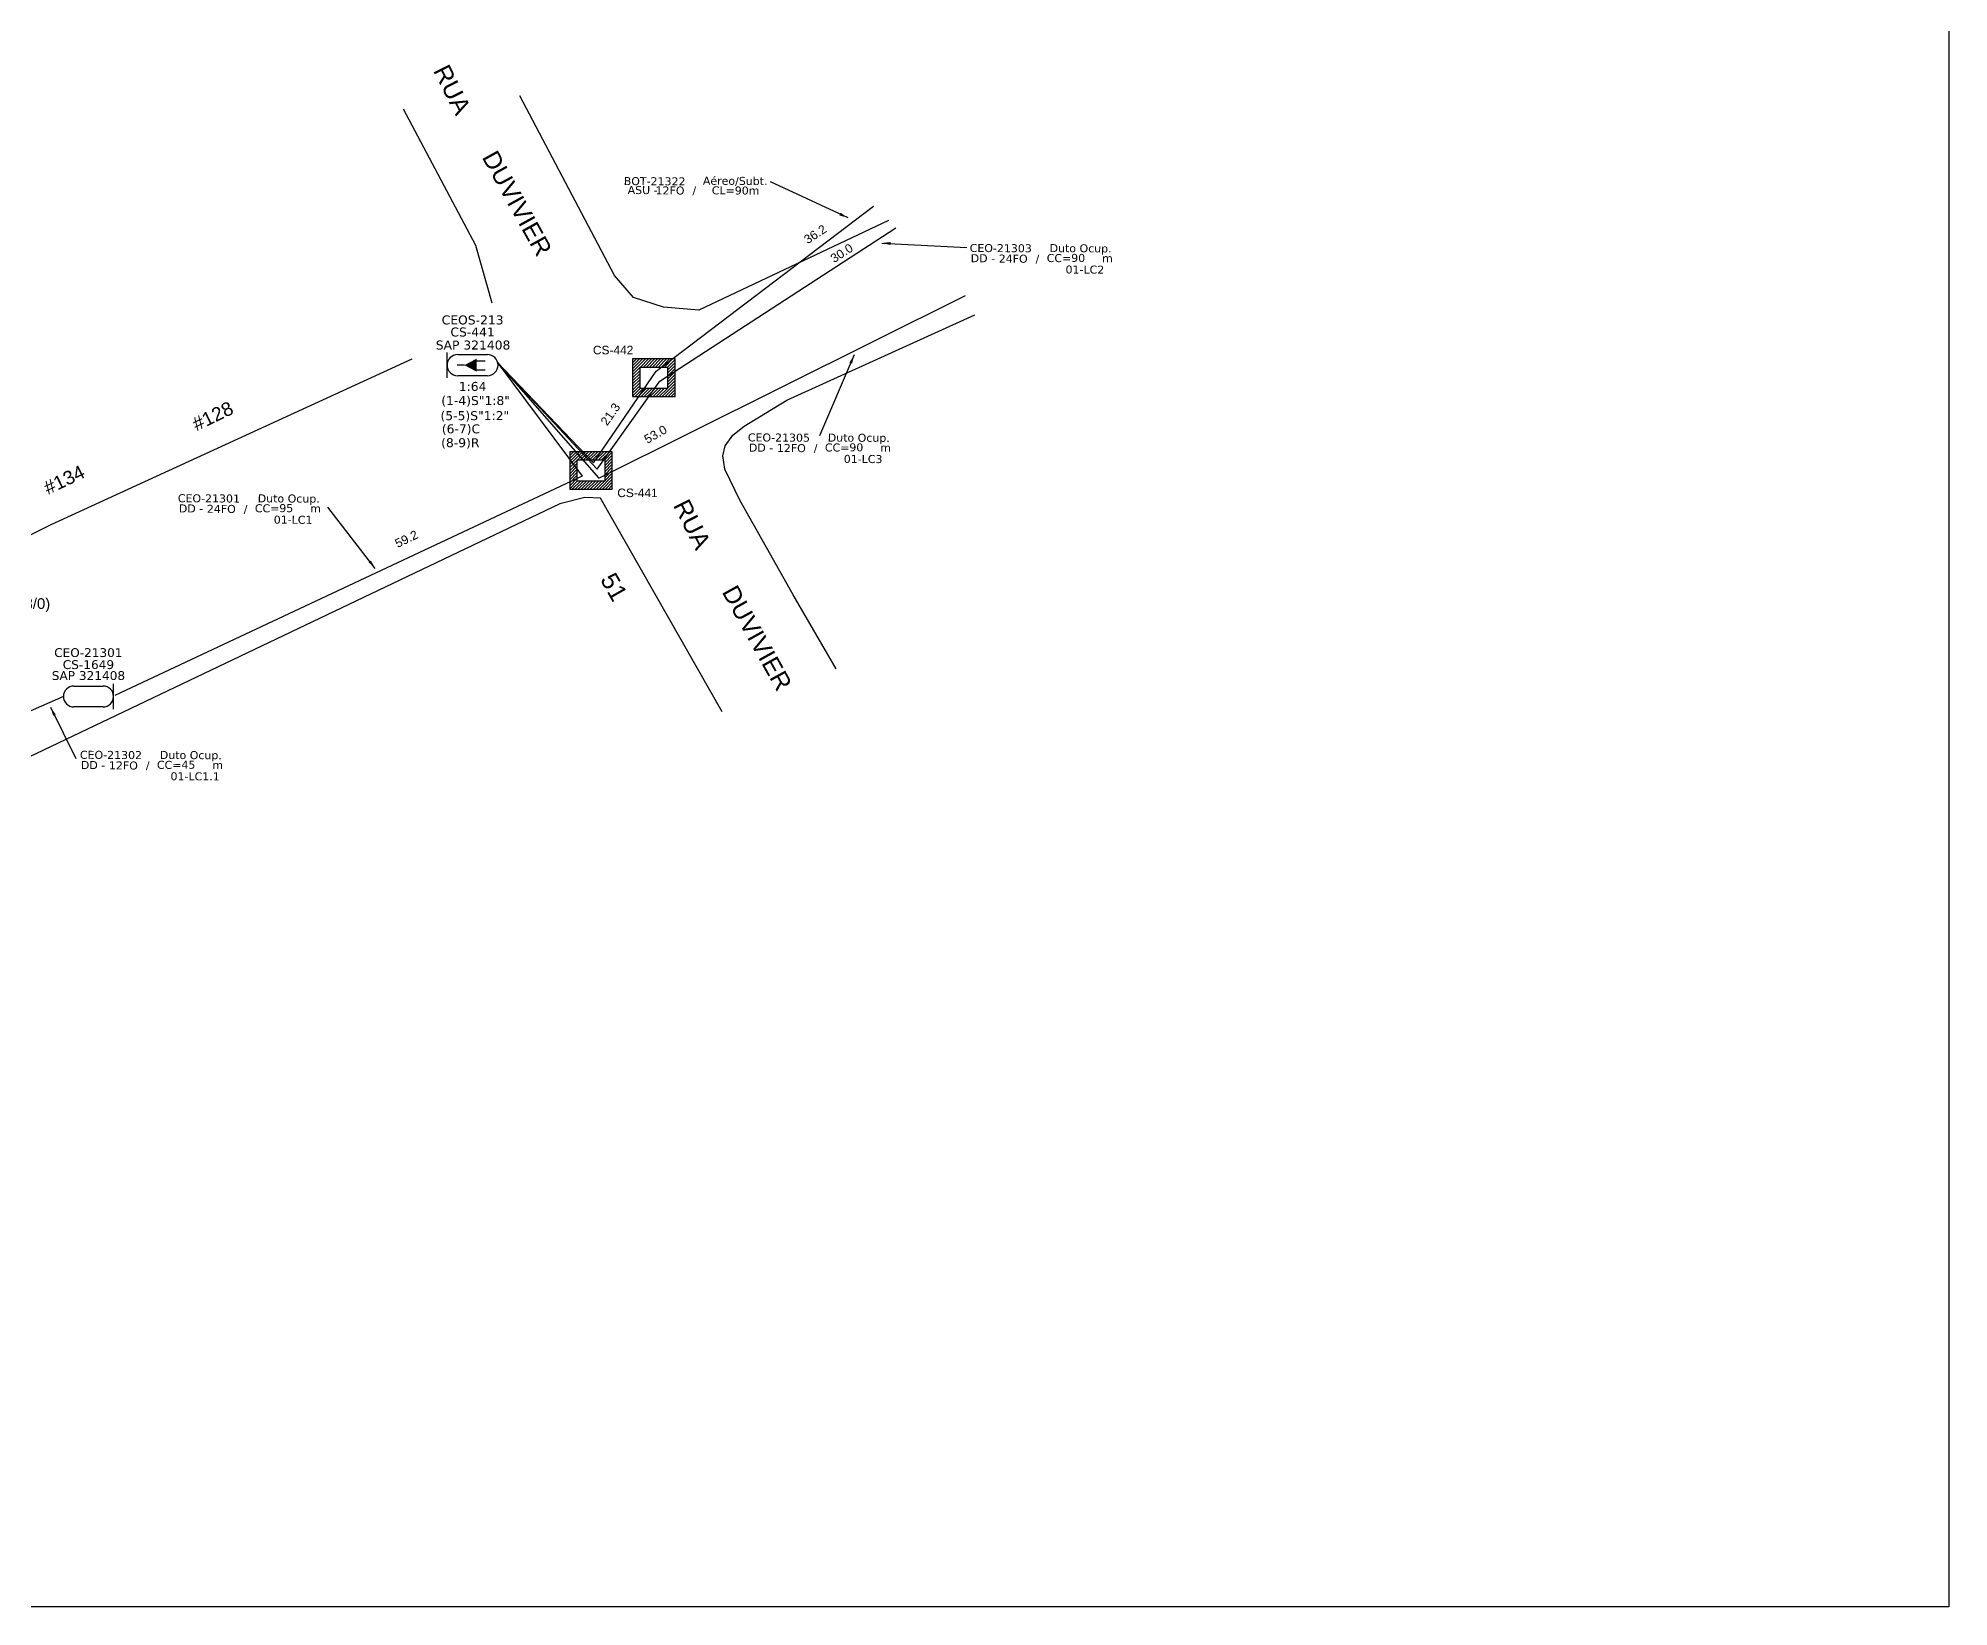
# Model space of a CAD drawing. Extents: x -4 to 837, y 1 to 595.
# Drawn here: x 405 to 837.2, y 1.3 to 356.2 of the extents above; entities that cross this region are included whole.
import ezdxf
from ezdxf.enums import TextEntityAlignment as Align

# ---------------------------------------------------------------- set-up
doc = ezdxf.new("R2010")
doc.units = 0
for name, color, linetype in [('10.1-Caixas Subterrâneas', 5, 'Continuous'), ('20.4-CEOS', 1, 'Continuous'), ('20.5-CEO', 1, 'Continuous'), ('CAP a instalar', 1, 'Continuous'), ('FOLHAS', 7, 'Continuous'), ('label_cabos', 7, 'Continuous'), ('Legenda', 1, 'Continuous'), ('MUB', 252, 'Continuous')]:
    doc.layers.add(name, color=color, linetype=linetype)
doc.layers.add("20.0-LEGENDA DOS CDO'S", color=1, linetype='Continuous', lineweight=0)
doc.layers.add('EXTRA', color=50, linetype='Continuous', plot=False)
doc.styles.add('ARIAL', font='arial.ttf')
doc.styles.add('ROMANS', font='arial.ttf')
doc.styles.add('siredit', font='verdana.ttf')
doc.styles.add('TELEMAR-RJ', font='arial.ttf')
doc.linetypes.add('FENCELINE1', pattern='A,0.25,-0.1,[133,ltypeshp.shx,S=0.1,R=0,X=-0.1,Y=0],-0.1,1', length=1.45)
doc.dimstyles.new('CC', dxfattribs={"dimtxt": 0.8, "dimasz": 2, "dimexe": 0.18, "dimexo": 0.0625, "dimgap": 0.09, "dimtad": 0, "dimdec": 0, "dimrnd": 1, "dimzin": 0, "dimdsep": 46, "dimtxsty": 'siredit', "dimblk": 'NONE', "dimcen": 0, "dimse1": 1, "dimse2": 1, "dimsd1": 1, "dimsd2": 1, "dimclrt": 7, "dimadec": 0, "dimazin": 0, "dimtfac": 1, "dimtdec": 0, "dimtofl": 0, "dimtmove": 0, "dimatfit": 3, "dimfxl": 0, "dimtolj": 1, "dimtzin": 0, "dimarcsym": 0})

# ---------------------------------------------------------------- blocks, each defined once
blk = doc.blocks.new('*X20')
at = {"color": 0, "linetype": 'Continuous'}
for p, q in [((-1.25, 0.34099), (-0.49099, 1.1)), ((-1.25, 0.517767), (-0.667767, 1.1)), ((-1.25, 0.694544), (-0.844544, 1.1)), ((-1.25, 0.87132), (-1.02132, 1.1)), ((-1.25, 1.048097), (-1.198097, 1.1)), ((-1.25, 0.164214), (-0.8035, 0.610714)), ((-1.25, -0.012563), (-0.8035, 0.433937)), ((-1.25, -0.18934), (-0.8035, 0.25716)), ((-1.25, -0.366117), (-0.8035, 0.080383)), ((-0.789214, 0.625), (-0.314214, 1.1)), ((-0.612437, 0.625), (-0.137437, 1.1)), ((-0.43566, 0.625), (0.03934, 1.1)), ((-0.258883, 0.625), (0.216117, 1.1)), ((-0.082107, 0.625), (0.392893, 1.1)), ((0.09467, 0.625), (0.56967, 1.1)), ((0.271447, 0.625), (0.746447, 1.1)), ((0.448223, 0.625), (0.923223, 1.1)), ((0.625, 0.625), (1.1, 1.1)), ((0.801777, 0.625), (1.25, 1.073223)), ((0.8035, 0.449947), (1.25, 0.896447)), ((0.8035, 0.27317), (1.25, 0.71967)), ((0.8035, 0.096393), (1.25, 0.542893)), ((0.8035, -0.080383), (1.25, 0.366117)), ((0.8035, -0.25716), (1.25, 0.18934)), ((0.8035, -0.433937), (1.25, 0.012563)), ((-1.25, -0.542893), (-0.8035, -0.096393)), ((-1.25, -0.71967), (-0.8035, -0.27317)), ((-1.25, -0.896447), (-0.8035, -0.449947)), ((-1.25, -1.073223), (-0.801777, -0.625)), ((-1.1, -1.1), (-0.625, -0.625)), ((-0.923223, -1.1), (-0.448223, -0.625)), ((-0.746447, -1.1), (-0.271447, -0.625)), ((-0.56967, -1.1), (-0.09467, -0.625)), ((-0.392893, -1.1), (0.082107, -0.625)), ((-0.216117, -1.1), (0.258883, -0.625)), ((-0.03934, -1.1), (0.43566, -0.625)), ((0.137437, -1.1), (0.612437, -0.625)), ((0.314214, -1.1), (0.789214, -0.625)), ((0.49099, -1.1), (1.25, -0.34099)), ((0.667767, -1.1), (1.25, -0.517767)), ((0.8035, -0.610714), (1.25, -0.164214)), ((0.844544, -1.1), (1.25, -0.694544)), ((1.02132, -1.1), (1.25, -0.87132)), ((1.198097, -1.1), (1.25, -1.048097))]:
    blk.add_line(p, q, dxfattribs=at)
blk = doc.blocks.new('MANHOLE_MQ')
at = {"color": 0, "linetype": 'Continuous'}
for p, q in [((0.00000623, 0.00000569), (-0.00000627, 0.00000569)), ((-0.00000627, 0.00000569), (-0.00000627, -0.00000531)), ((0.00000623, -0.00000531), (0.00000623, 0.00000569)), ((-0.00000404, 0.00000331), (0.00000399, 0.00000331)), ((-0.00000404, -0.00000294), (-0.00000404, 0.00000331)), ((0.00000399, 0.00000331), (0.00000399, -0.00000294)), ((-0.00000627, -0.00000531), (0.00000623, -0.00000531)), ((0.00000399, -0.00000294), (-0.00000404, -0.00000294)), ((0.00000399, -0.00000294), (0.00000399, -0.00000294))]:
    blk.add_line(p, q, dxfattribs=at)
at = {"color": 0, "linetype": 'Continuous', "xscale": 5e-06, "yscale": 5e-06, "zscale": 1e-05}
blk.add_blockref('*X20', (-0.00000002, 0.00000019), dxfattribs=at)
blk = doc.blocks.new('*U28')
at = {"layer": '20.4-CEOS', "color": 7, "style": 'siredit'}
for tag, p in [('FIBRAS_SPLITTER', (0, 0)), ('FIBRAS_TOP_C', (0, -4.13)), ('RESERVA_FINAIS', (0, -5.46))]:
    blk.add_attdef(tag, p, '', height=1.01, dxfattribs=at)
for tag, p, flags in [('ID_ATIVIDADE', (0, -6.77), 3), ('QTDE', (0, -9.4), 1), ('FATOR', (0, -8.09), 1), ('FID', (0, -10.71), 1)]:
    blk.add_attdef(tag, p, '', height=1.01, dxfattribs=dict(at, flags=flags))
blk = doc.blocks.new('*U29')
at = {"layer": '20.4-CEOS', "color": 7, "style": 'siredit'}
blk.add_attdef('FIBRAS_SPLITTER', (0, 0), '', height=1.01, dxfattribs=at)
for tag, p, flags in [('ID_ATIVIDADE', (0, -1.48), 3), ('FATOR', (0, -2.79), 1), ('QTDE', (0, -4.11), 1), ('FID', (0, -5.42), 1)]:
    blk.add_attdef(tag, p, '', height=1.01, dxfattribs=dict(at, flags=flags))
blk = doc.blocks.new('LEGENDA DOS CABOS')
at = {"layer": 'EXTRA', "color": 0, "style": 'siredit'}
for tag, p in [('ID', (4.6, 0.97)), ('XX', (9.03, 0.97))]:
    blk.add_attdef(tag, text='', height=0.48, rotation=359.69, dxfattribs=at).set_placement(p, align=Align.MIDDLE_CENTER)
at = {"layer": 'Legenda', "color": 0, "style": 'siredit'}
for tag, p in [('TIPO_CABO', (1.31, 0)), ('CABO', (4.69, -0.05)), ('/', (6.81, -0.05)), ('METROS', (10.03, -0.05))]:
    blk.add_attdef(tag, text='', height=0.8, rotation=359.69, dxfattribs=at).set_placement(p, align=Align.MIDDLE_CENTER)
blk = doc.blocks.new('Inst CB DT OCUP CFOA-SM-DD-S-12')
at = {"layer": 'label_cabos', "color": 0, "style": 'siredit'}
for tag, flags, p in [('ID_ATIVIDADE', 3, (1.31, 2.67)), ('FATOR', 1, (11.56, 2.55))]:
    blk.add_attdef(tag, text='', height=1, rotation=359.69, dxfattribs=dict(at, flags=flags)).set_placement(p, align=Align.MIDDLE_CENTER)
for tag, p in [('TIPO_CABO', (1.11, 0)), ('DESTINO_CABO', (3.13, 1.26)), ('CABO', (4.69, -0.05)), ('/', (7.71, -0.05)), ('LANCE', (10.41, 0.02)), ('TIPO_CABO', (13.11, 1.24)), ('UND', (16.46, 0)), ('FID', (13.65, -1.41))]:
    blk.add_attdef(tag, text='', height=1, rotation=359.69, dxfattribs=at).set_placement(p, align=Align.MIDDLE_CENTER)
blk.add_attdef('QTDE', (11.93, -0.45), '', height=1, rotation=359.69, dxfattribs=at)
blk = doc.blocks.new('Inst CB DT OCUP CFOA-SM-DD-G-24')
at = {"layer": 'label_cabos', "color": 0, "style": 'siredit'}
for tag, flags, p in [('ID_ATIVIDADE', 3, (1.31, 2.67)), ('FATOR', 1, (11.56, 2.55))]:
    blk.add_attdef(tag, text='', height=1, rotation=359.69, dxfattribs=dict(at, flags=flags)).set_placement(p, align=Align.MIDDLE_CENTER)
for tag, p in [('TIPO_CABO', (1.11, 0)), ('DESTINO_CABO', (3.13, 1.26)), ('CABO', (4.69, -0.05)), ('/', (7.71, -0.05)), ('LANCE', (10.41, 0.02)), ('TIPO_CABO', (13.11, 1.24)), ('UND', (16.46, 0)), ('FID', (13.65, -1.41))]:
    blk.add_attdef(tag, text='', height=1, rotation=359.69, dxfattribs=at).set_placement(p, align=Align.MIDDLE_CENTER)
blk.add_attdef('QTDE', (11.93, -0.45), '', height=1, rotation=359.69, dxfattribs=at)
blk = doc.blocks.new('_None')

msp = doc.modelspace()

# ---------------------------------------------------------------- linework, layer by layer
at = {"color": 7}
msp.add_lwpolyline([(-3.83, 595.26), (837.17, 595.26), (837.17, 1.26), (-3.83, 1.26)], close=True, dxfattribs=at)
at = {"layer": '20.4-CEOS', "color": 7}
for p, q in [((499.91, 284.61), (506.64, 284.61)), ((506.64, 279.82), (499.91, 279.82))]:
    msp.add_line(p, q, dxfattribs=at)
for points in [[(497.52, 279.33), (497.52, 285.11)], [(501.42, 282.22), (499.8, 282.22)], [(504.07, 283.17), (506.11, 283.17)], [(504.07, 281.17), (506.11, 281.17)]]:
    msp.add_lwpolyline(points, dxfattribs=at)
msp.add_lwpolyline([(501.42, 282.22, 0, 2.96, 0), (504.19, 282.22, 2.96, 2.96, 0)], format="xyseb", dxfattribs=at)
for centre, start, end in [((499.91, 282.22), 90, 270), ((506.64, 282.22), 270, 90)]:
    msp.add_arc(centre, 2.4, start, end, dxfattribs=at)
at = {"layer": '20.5-CEO', "color": 7}
for p, q in [((413.08, 209.61), (419.69, 209.61)), ((419.69, 204.89), (413.08, 204.89))]:
    msp.add_line(p, q, dxfattribs=at)
msp.add_lwpolyline([(422.05, 204.41), (422.05, 210.1)], dxfattribs=at)
for centre, start, end in [((413.08, 207.25), 90, 270), ((419.69, 207.25), 270, 90)]:
    msp.add_arc(centre, 2.36, start, end, dxfattribs=at)
at = {"layer": 'CAP a instalar', "color": 8, "linetype": 'FENCELINE1', "ltscale": 5}
for p, q in [((544.79, 280.86), (593.94, 318.19)), ((508.84, 282.89), (530.59, 260.15)), ((530.59, 260.15), (544.79, 280.86))]:
    msp.add_line(p, q, dxfattribs=at)
at = {"layer": 'CAP a instalar', "color": 7, "ltscale": 0.18}
for p, q in [((545.6, 278.62), (599.02, 313.26)), ((531.83, 256.62), (614.76, 297.99)), ((508.84, 282.89), (531.83, 256.62)), ((508.84, 282.89), (531.42, 258.68)), ((531.42, 258.68), (545.6, 278.62))]:
    msp.add_line(p, q, dxfattribs=at)
at = {"layer": 'CAP a instalar', "color": 7, "linetype": 'Continuous', "ltscale": 7}
for p, q in [((508.84, 282.89), (528.09, 257.11)), ((528.09, 257.11), (422.37, 207.48)), ((410.71, 207.27), (376.49, 192.13))]:
    msp.add_line(p, q, dxfattribs=at)
at = {"layer": 'MUB', "color": 0}
for points in [[(597.31, 314.92), (554.48, 294.66), (546.48, 295.35), (539.65, 297.56), (535.34, 302.5), (513.97, 343.18)], [(507.67, 296.21), (504.01, 309.29), (487.63, 340.11)], [(585.53, 213.49), (575.75, 230.24), (563.69, 251.64), (560.34, 258.69), (559.86, 261.72), (560.42, 263.99), (562.11, 266.4), (564.69, 268.4), (574.33, 274.31), (616.87, 293.63)], [(224.64, 207.75), (239.45, 181.16), (243.83, 175.44), (249.69, 172.93), (260.74, 173.03), (407.93, 246.19), (489.58, 283.67)], [(559.74, 203.79), (532.18, 252.12), (528.69, 252.25), (522.97, 250.85), (381.5, 183.3)]]:
    msp.add_lwpolyline(points, dxfattribs=at)

# ---------------------------------------------------------------- block references
at = {"color": 0, "lineweight": 0}
ref = msp.add_blockref('Inst CB DT OCUP CFOA-SM-DD-G-24', (617.07, 306.41), dxfattribs=dict(at, xscale=1.809939113703433, yscale=1.809939113703433, zscale=1.809939113703433))
ref.add_attrib('DESTINO_CABO', 'CEO-21303', dxfattribs={"layer": 'label_cabos', "color": 0, "height": 1.81, "rotation": 359.69, "style": 'siredit'}).set_placement((622.74, 308.7), align=Align.MIDDLE_CENTER)
ref.add_attrib('TIPO_CABO', 'Duto Ocup.', dxfattribs={"layer": 'label_cabos', "color": 0, "height": 1.81, "rotation": 359.69, "style": 'siredit'}).set_placement((640.8, 308.67), align=Align.MIDDLE_CENTER)
ref.add_attrib('/', '/', dxfattribs={"layer": 'label_cabos', "color": 0, "height": 1.81, "rotation": 359.69, "style": 'siredit'}).set_placement((631.03, 306.32), align=Align.MIDDLE_CENTER)
ref.add_attrib('FID', '01-LC2', dxfattribs={"layer": 'label_cabos', "color": 0, "height": 1.81, "rotation": 359.69, "style": 'siredit'}).set_placement((641.77, 303.85), align=Align.MIDDLE_CENTER)
ref.add_attrib('LANCE', 'CC=', dxfattribs={"layer": 'label_cabos', "color": 0, "height": 1.81, "rotation": 359.69, "style": 'siredit'}).set_placement((635.91, 306.45), align=Align.MIDDLE_CENTER)
ref.add_attrib('UND', 'm', dxfattribs={"layer": 'label_cabos', "color": 0, "height": 1.81, "rotation": 359.69, "style": 'siredit'}).set_placement((646.87, 306.42), align=Align.MIDDLE_CENTER)
ref.add_attrib('CABO', '24FO', dxfattribs={"layer": 'label_cabos', "color": 0, "height": 1.81, "rotation": 359.69, "style": 'siredit'}).set_placement((625.55, 306.32), align=Align.MIDDLE_CENTER)
ref.add_attrib('TIPO_CABO', 'DD - ', dxfattribs={"layer": 'label_cabos', "color": 0, "height": 1.81, "rotation": 359.69, "style": 'siredit'}).set_placement((619.09, 306.41), align=Align.MIDDLE_CENTER)
ref.add_attrib('QTDE', '90', (638.66, 305.59), dxfattribs={"layer": 'label_cabos', "color": 0, "height": 1.81, "rotation": 359.69, "style": 'siredit'})
ref = msp.add_blockref('Inst CB DT OCUP CFOA-SM-DD-S-12', (566.89, 263.55), dxfattribs=dict(at, xscale=1.809939113703433, yscale=1.809939113703433, zscale=1.809939113703433))
ref.add_attrib('DESTINO_CABO', 'CEO-21305', dxfattribs={"layer": 'label_cabos', "color": 0, "height": 1.81, "rotation": 359.69, "style": 'siredit'}).set_placement((572.56, 265.84), align=Align.MIDDLE_CENTER)
ref.add_attrib('TIPO_CABO', 'Duto Ocup.', dxfattribs={"layer": 'label_cabos', "color": 0, "height": 1.81, "rotation": 359.69, "style": 'siredit'}).set_placement((590.62, 265.8), align=Align.MIDDLE_CENTER)
ref.add_attrib('/', '/', dxfattribs={"layer": 'label_cabos', "color": 0, "height": 1.81, "rotation": 359.69, "style": 'siredit'}).set_placement((580.86, 263.46), align=Align.MIDDLE_CENTER)
ref.add_attrib('FID', '01-LC3', dxfattribs={"layer": 'label_cabos', "color": 0, "height": 1.81, "rotation": 359.69, "style": 'siredit'}).set_placement((591.6, 260.99), align=Align.MIDDLE_CENTER)
ref.add_attrib('LANCE', 'CC=', dxfattribs={"layer": 'label_cabos', "color": 0, "height": 1.81, "rotation": 359.69, "style": 'siredit'}).set_placement((585.73, 263.59), align=Align.MIDDLE_CENTER)
ref.add_attrib('UND', 'm', dxfattribs={"layer": 'label_cabos', "color": 0, "height": 1.81, "rotation": 359.69, "style": 'siredit'}).set_placement((596.69, 263.55), align=Align.MIDDLE_CENTER)
ref.add_attrib('CABO', '12FO', dxfattribs={"layer": 'label_cabos', "color": 0, "height": 1.81, "rotation": 359.69, "style": 'siredit'}).set_placement((575.37, 263.46), align=Align.MIDDLE_CENTER)
ref.add_attrib('TIPO_CABO', 'DD - ', dxfattribs={"layer": 'label_cabos', "color": 0, "height": 1.81, "rotation": 359.69, "style": 'siredit'}).set_placement((568.91, 263.54), align=Align.MIDDLE_CENTER)
ref.add_attrib('QTDE', '90', (588.48, 262.73), dxfattribs={"layer": 'label_cabos', "color": 0, "height": 1.81, "rotation": 359.69, "style": 'siredit'})
ref = msp.add_blockref('Inst CB DT OCUP CFOA-SM-DD-G-24', (437.96, 249.79), dxfattribs=dict(at, xscale=1.809939113703433, yscale=1.809939113703433, zscale=1.809939113703433))
ref.add_attrib('DESTINO_CABO', 'CEO-21301', dxfattribs={"layer": 'label_cabos', "color": 0, "height": 1.81, "rotation": 359.69, "style": 'siredit'}).set_placement((443.63, 252.08), align=Align.MIDDLE_CENTER)
ref.add_attrib('TIPO_CABO', 'Duto Ocup.', dxfattribs={"layer": 'label_cabos', "color": 0, "height": 1.81, "rotation": 359.69, "style": 'siredit'}).set_placement((461.69, 252.05), align=Align.MIDDLE_CENTER)
ref.add_attrib('/', '/', dxfattribs={"layer": 'label_cabos', "color": 0, "height": 1.81, "rotation": 359.69, "style": 'siredit'}).set_placement((451.93, 249.7), align=Align.MIDDLE_CENTER)
ref.add_attrib('FID', '01-LC1', dxfattribs={"layer": 'label_cabos', "color": 0, "height": 1.81, "rotation": 359.69, "style": 'siredit'}).set_placement((462.67, 247.24), align=Align.MIDDLE_CENTER)
ref.add_attrib('LANCE', 'CC=', dxfattribs={"layer": 'label_cabos', "color": 0, "height": 1.81, "rotation": 359.69, "style": 'siredit'}).set_placement((456.8, 249.83), align=Align.MIDDLE_CENTER)
ref.add_attrib('UND', 'm', dxfattribs={"layer": 'label_cabos', "color": 0, "height": 1.81, "rotation": 359.69, "style": 'siredit'}).set_placement((467.76, 249.8), align=Align.MIDDLE_CENTER)
ref.add_attrib('CABO', '24FO', dxfattribs={"layer": 'label_cabos', "color": 0, "height": 1.81, "rotation": 359.69, "style": 'siredit'}).set_placement((446.44, 249.7), align=Align.MIDDLE_CENTER)
ref.add_attrib('TIPO_CABO', 'DD - ', dxfattribs={"layer": 'label_cabos', "color": 0, "height": 1.81, "rotation": 359.69, "style": 'siredit'}).set_placement((439.98, 249.79), align=Align.MIDDLE_CENTER)
ref.add_attrib('QTDE', '95', (459.55, 248.97), dxfattribs={"layer": 'label_cabos', "color": 0, "height": 1.81, "rotation": 359.69, "style": 'siredit'})
ref = msp.add_blockref('Inst CB DT OCUP CFOA-SM-DD-S-12', (415.81, 191.73), dxfattribs=dict(at, xscale=1.809939113703433, yscale=1.809939113703433, zscale=1.809939113703433))
ref.add_attrib('DESTINO_CABO', 'CEO-21302', dxfattribs={"layer": 'label_cabos', "color": 0, "height": 1.81, "rotation": 359.69, "style": 'siredit'}).set_placement((421.48, 194.02), align=Align.MIDDLE_CENTER)
ref.add_attrib('TIPO_CABO', 'Duto Ocup.', dxfattribs={"layer": 'label_cabos', "color": 0, "height": 1.81, "rotation": 359.69, "style": 'siredit'}).set_placement((439.54, 193.99), align=Align.MIDDLE_CENTER)
ref.add_attrib('/', '/', dxfattribs={"layer": 'label_cabos', "color": 0, "height": 1.81, "rotation": 359.69, "style": 'siredit'}).set_placement((429.77, 191.64), align=Align.MIDDLE_CENTER)
ref.add_attrib('FID', '01-LC1.1', dxfattribs={"layer": 'label_cabos', "color": 0, "height": 1.81, "rotation": 359.69, "style": 'siredit'}).set_placement((440.51, 189.18), align=Align.MIDDLE_CENTER)
ref.add_attrib('LANCE', 'CC=', dxfattribs={"layer": 'label_cabos', "color": 0, "height": 1.81, "rotation": 359.69, "style": 'siredit'}).set_placement((434.65, 191.77), align=Align.MIDDLE_CENTER)
ref.add_attrib('UND', 'm', dxfattribs={"layer": 'label_cabos', "color": 0, "height": 1.81, "rotation": 359.69, "style": 'siredit'}).set_placement((445.61, 191.74), align=Align.MIDDLE_CENTER)
ref.add_attrib('CABO', '12FO', dxfattribs={"layer": 'label_cabos', "color": 0, "height": 1.81, "rotation": 359.69, "style": 'siredit'}).set_placement((424.29, 191.64), align=Align.MIDDLE_CENTER)
ref.add_attrib('TIPO_CABO', 'DD - ', dxfattribs={"layer": 'label_cabos', "color": 0, "height": 1.81, "rotation": 359.69, "style": 'siredit'}).set_placement((417.82, 191.73), align=Align.MIDDLE_CENTER)
ref.add_attrib('QTDE', '45', (437.4, 190.91), dxfattribs={"layer": 'label_cabos', "color": 0, "height": 1.81, "rotation": 359.69, "style": 'siredit'})
at = {"layer": '10.1-Caixas Subterrâneas', "color": 30, "xscale": 771728.0034977678, "yscale": 771728.0034977678, "zscale": 771728.0034977678, "rotation": 180.0000000000633}
for p in [(544.26, 279.52), (530.04, 258.54)]:
    msp.add_blockref('MANHOLE_MQ', p, dxfattribs=at)
at = {"layer": '20.4-CEOS', "color": 0, "lineweight": 0}
ref = msp.add_blockref('*U28', (496.19, 273.2), dxfattribs=dict(at, xscale=2.011043459670481, yscale=2.011043459670481, zscale=2.011043459670481))
ref.add_attrib('FIBRAS_SPLITTER', '(1-4)S"1:8"', (496.19, 273.2), dxfattribs={"color": 7, "height": 2.0305, "style": 'siredit'})
ref.add_attrib('FIBRAS_TOP_C', '(6-7)C', (496.31, 266.79), dxfattribs={"color": 7, "height": 2.031, "style": 'siredit'})
ref.add_attrib('RESERVA_FINAIS', '(8-9)R', (496.16, 263.66), dxfattribs={"color": 7, "height": 2.031, "style": 'siredit'})
at = {"layer": '20.4-CEOS', "color": 0, "lineweight": 0, "xscale": 2.011043459670481, "yscale": 2.011043459670481, "zscale": 2.011043459670481}
msp.add_blockref('*U29', (496.01, 269.78), dxfattribs=at).add_auto_attribs({'FIBRAS_SPLITTER': '(5-5)S"1:2"'})
at = {"layer": 'label_cabos', "color": 0, "lineweight": 0}
ref = msp.add_blockref('LEGENDA DOS CABOS', (536.77, 320.89), dxfattribs=dict(at, xscale=1.809939113703433, yscale=1.809939113703433, zscale=1.809939113703433))
ref.add_attrib('ID', 'BOT-21322', dxfattribs={"color": 0, "height": 1.81, "rotation": 359.69, "style": 'siredit'}).set_placement((544.45, 323.84), align=Align.MIDDLE_CENTER)
ref.add_attrib('CABO', '12FO', dxfattribs={"color": 0, "height": 1.81, "rotation": 359.69, "style": 'siredit'}).set_placement((547.93, 321.75), align=Align.MIDDLE_CENTER)
ref.add_attrib('METROS', 'CL=90m', dxfattribs={"color": 0, "height": 1.81, "rotation": 359.69, "style": 'siredit'}).set_placement((562.76, 321.75), align=Align.MIDDLE_CENTER)
ref.add_attrib('XX', 'Aéreo/Subt.', dxfattribs={"color": 0, "height": 1.8099, "rotation": 359.69, "style": 'siredit'}).set_placement((562.67, 323.92), align=Align.MIDDLE_CENTER)
ref.add_attrib('/', '/', dxfattribs={"color": 0, "height": 1.81, "rotation": 359.69, "style": 'siredit'}).set_placement((553.41, 321.75), align=Align.MIDDLE_CENTER)
ref.add_attrib('TIPO_CABO', 'ASU -', dxfattribs={"color": 0, "height": 1.81, "rotation": 359.69, "style": 'siredit'}).set_placement((541.73, 321.84), align=Align.MIDDLE_CENTER)

# ---------------------------------------------------------------- texts
at = {"layer": '10.1-Caixas Subterrâneas', "color": 30, "style": 'ARIAL'}
for s, p in [('CS-442', (530.49, 284.67)), ('CS-441', (536, 252.36))]:
    msp.add_text(s, height=1.931, dxfattribs=at).set_placement(p)
at = {"layer": "20.0-LEGENDA DOS CDO'S", "color": 1, "style": 'ARIAL'}
msp.add_text('        (8/0)', height=2.4162, dxfattribs=at).set_placement((400.52, 227.06), align=Align.CENTER)
at = {"layer": '20.4-CEOS', "color": 7, "style": 'siredit'}
for s, height, p in [('CEOS-213', 2.031, (503.28, 293.47)), ('CS-441', 2.031, (503.28, 290.74)), ('SAP 321408', 2.031, (503.38, 287.79)), ('1:64', 2.031, (503.28, 278.42)), ('CEO-21301', 1.99, (416.36, 218.17))]:
    msp.add_text(s, height=height, dxfattribs=at).set_placement(p, align=Align.TOP_CENTER)
at = {"layer": '20.5-CEO', "color": 7, "style": 'siredit'}
for s, p in [('SAP 321408', (416.38, 212.98)), ('CS-1649', (416.38, 215.46))]:
    msp.add_text(s, height=1.998, dxfattribs=at).set_placement(p, align=Align.TOP_CENTER)
at = {"layer": 'FOLHAS', "color": 3, "style": 'TELEMAR-RJ'}
for s, rotation, p in [('36.2', 32.9906, (580.76, 311.86)), ('30.0', 32.9906, (586.76, 307.59)), ('21.3', 54.6661, (534.44, 271.13)), ('53.0', 29.5118, (544.64, 266.58)), ('59.2', 25.9677, (488.3, 242.9))]:
    msp.add_text(s, height=1.979, rotation=rotation, dxfattribs=at).set_placement(p, align=Align.MIDDLE)
at = {"layer": 'MUB', "color": 0, "style": 'ARIAL'}
for s, rotation, p in [('RUA', 296.7113, (494.28, 348.89)), ('DUVIVIER', 299.0034, (505.29, 329.29)), ('RUA', 296.7113, (548.56, 250.54)), ('DUVIVIER', 299.0034, (559.57, 230.94))]:
    msp.add_text(s, height=3.959, rotation=rotation, dxfattribs=at).set_placement(p)
at = {"layer": 'MUB', "color": 0, "style": 'ROMANS'}
for s, height, rotation, p in [('#128', 3.096, 25.7147, (444.49, 270.7)), ('#134', 3.096, 25.7147, (410.88, 256.28)), ('51', 3.959, 299.696, (535.27, 232.04))]:
    msp.add_text(s, height=height, rotation=rotation, dxfattribs=at).set_placement(p, align=Align.MIDDLE_CENTER)

# ---------------------------------------------------------------- leaders
at = {"layer": 'label_cabos'}
for points in [[(588.2, 315.56), (570.62, 323.7)], [(595.8, 309.85), (615.03, 308.81)]]:
    msp.add_leader(points, dimstyle='CC', override={"dimgap": 0.09, "dimtad": 0}, dxfattribs=at)
for points in [[(589.59, 284.52), (581.75, 266.2)], [(481.24, 236.21), (470.55, 250.11)], [(407.81, 204.82), (413.55, 193.19)]]:
    msp.add_leader(points, dimstyle='CC', dxfattribs=at)

doc.saveas('drawing.dxf')
